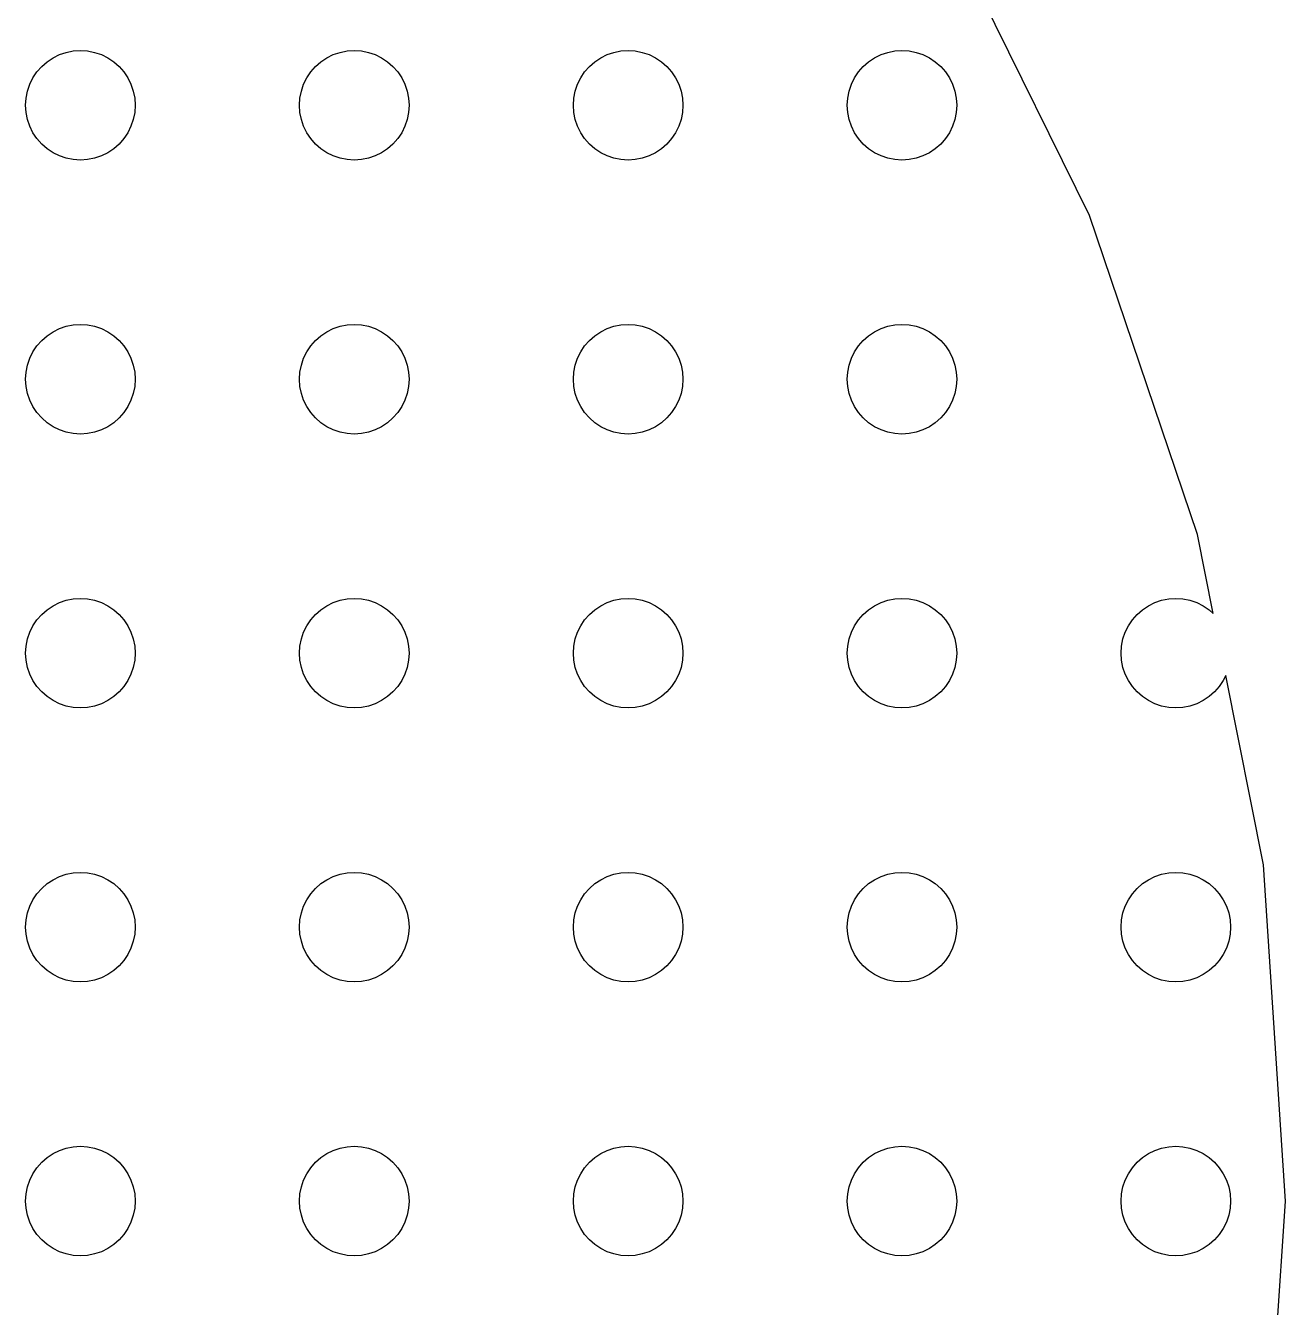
# Model space of a CAD drawing. Header units: metres. Extents: x -141 to 141, y -141 to 141.
# Drawn here: x 72 to 141, y -5.8 to 64.4 of the extents above; entities that cross this region are included whole.
import ezdxf

# ---------------------------------------------------------------- set-up
doc = ezdxf.new("R2010")
doc.units = ezdxf.units.M

msp = doc.modelspace()

# ---------------------------------------------------------------- linework, layer by layer
for p, q in [((130.267, 53.9584), (122.11, 70.5)), ((73.1737, 62.3801), (73.5, 62.5981)), ((73.5, 62.5981), (73.8519, 62.7716)), ((73.8519, 62.7716), (74.2235, 62.8978)), ((74.2235, 62.8978), (74.6084, 62.9743)), ((74.6084, 62.9743), (75, 63)), ((75, 63), (75.3916, 62.9743)), ((75.3916, 62.9743), (75.7765, 62.8978)), ((75.7765, 62.8978), (76.148, 62.7716)), ((76.148, 62.7716), (76.5, 62.5981)), ((76.5, 62.5981), (76.8263, 62.3801)), ((88.1737, 62.3801), (88.5, 62.5981)), ((88.5, 62.5981), (88.8519, 62.7716)), ((88.8519, 62.7716), (89.2235, 62.8978)), ((89.2235, 62.8978), (89.6084, 62.9743)), ((89.6084, 62.9743), (90, 63)), ((90, 63), (90.3916, 62.9743)), ((90.3916, 62.9743), (90.7765, 62.8978)), ((90.7765, 62.8978), (91.148, 62.7716)), ((91.148, 62.7716), (91.5, 62.5981)), ((91.5, 62.5981), (91.8263, 62.3801)), ((103.174, 62.3801), (103.5, 62.5981)), ((103.5, 62.5981), (103.852, 62.7716)), ((103.852, 62.7716), (104.224, 62.8978)), ((104.224, 62.8978), (104.608, 62.9743)), ((104.608, 62.9743), (105, 63)), ((105, 63), (105.392, 62.9743)), ((105.392, 62.9743), (105.776, 62.8978)), ((105.776, 62.8978), (106.148, 62.7716)), ((106.148, 62.7716), (106.5, 62.5981)), ((106.5, 62.5981), (106.826, 62.3801)), ((118.174, 62.3801), (118.5, 62.5981)), ((118.5, 62.5981), (118.852, 62.7716)), ((118.852, 62.7716), (119.224, 62.8978)), ((119.224, 62.8978), (119.608, 62.9743)), ((119.608, 62.9743), (120, 63)), ((120, 63), (120.392, 62.9743)), ((120.392, 62.9743), (120.776, 62.8978)), ((120.776, 62.8978), (121.148, 62.7716)), ((121.148, 62.7716), (121.5, 62.5981)), ((121.5, 62.5981), (121.826, 62.3801)), ((72.4019, 61.5), (72.6199, 61.8263)), ((72.6199, 61.8263), (72.8787, 62.1213)), ((72.8787, 62.1213), (73.1737, 62.3801)), ((76.8263, 62.3801), (77.1213, 62.1213)), ((77.1213, 62.1213), (77.3801, 61.8263)), ((77.3801, 61.8263), (77.5981, 61.5)), ((87.4019, 61.5), (87.6199, 61.8263)), ((87.6199, 61.8263), (87.8787, 62.1213)), ((87.8787, 62.1213), (88.1737, 62.3801)), ((91.8263, 62.3801), (92.1213, 62.1213)), ((92.1213, 62.1213), (92.3801, 61.8263)), ((92.3801, 61.8263), (92.5981, 61.5)), ((102.402, 61.5), (102.62, 61.8263)), ((102.62, 61.8263), (102.879, 62.1213)), ((102.879, 62.1213), (103.174, 62.3801)), ((106.826, 62.3801), (107.121, 62.1213)), ((107.121, 62.1213), (107.38, 61.8263)), ((107.38, 61.8263), (107.598, 61.5)), ((117.402, 61.5), (117.62, 61.8263)), ((117.62, 61.8263), (117.879, 62.1213)), ((117.879, 62.1213), (118.174, 62.3801)), ((121.826, 62.3801), (122.121, 62.1213)), ((122.121, 62.1213), (122.38, 61.8263)), ((122.38, 61.8263), (122.598, 61.5)), ((72.1022, 60.7765), (72.2284, 61.148)), ((72.2284, 61.148), (72.4019, 61.5)), ((77.5981, 61.5), (77.7716, 61.148)), ((77.7716, 61.148), (77.8978, 60.7765)), ((87.1022, 60.7765), (87.2284, 61.148)), ((87.2284, 61.148), (87.4019, 61.5)), ((92.5981, 61.5), (92.7716, 61.148)), ((92.7716, 61.148), (92.8978, 60.7765)), ((102.102, 60.7765), (102.228, 61.148)), ((102.228, 61.148), (102.402, 61.5)), ((107.598, 61.5), (107.772, 61.148)), ((107.772, 61.148), (107.898, 60.7765)), ((117.102, 60.7765), (117.228, 61.148)), ((117.228, 61.148), (117.402, 61.5)), ((122.598, 61.5), (122.772, 61.148)), ((122.772, 61.148), (122.898, 60.7765)), ((72, 60), (72.0257, 60.3916)), ((72.0257, 60.3916), (72.1022, 60.7765)), ((77.8978, 60.7765), (77.9743, 60.3916)), ((77.9743, 60.3916), (78, 60)), ((87, 60), (87.0257, 60.3916)), ((87.0257, 60.3916), (87.1022, 60.7765)), ((92.8978, 60.7765), (92.9743, 60.3916)), ((92.9743, 60.3916), (93, 60)), ((102, 60), (102.026, 60.3916)), ((102.026, 60.3916), (102.102, 60.7765)), ((107.898, 60.7765), (107.974, 60.3916)), ((107.974, 60.3916), (108, 60)), ((117, 60), (117.026, 60.3916)), ((117.026, 60.3916), (117.102, 60.7765)), ((122.898, 60.7765), (122.974, 60.3916)), ((122.974, 60.3916), (123, 60)), ((72.0257, 59.6084), (72, 60)), ((78, 60), (77.9743, 59.6084)), ((87.0257, 59.6084), (87, 60)), ((93, 60), (92.9743, 59.6084)), ((102.026, 59.6084), (102, 60)), ((108, 60), (107.974, 59.6084)), ((117.026, 59.6084), (117, 60)), ((123, 60), (122.974, 59.6084)), ((72.1022, 59.2235), (72.0257, 59.6084)), ((72.2284, 58.8519), (72.1022, 59.2235)), ((77.8978, 59.2235), (77.7716, 58.8519)), ((77.9743, 59.6084), (77.8978, 59.2235)), ((87.1022, 59.2235), (87.0257, 59.6084)), ((87.2284, 58.8519), (87.1022, 59.2235)), ((92.8978, 59.2235), (92.7716, 58.8519)), ((92.9743, 59.6084), (92.8978, 59.2235)), ((102.102, 59.2235), (102.026, 59.6084)), ((102.228, 58.8519), (102.102, 59.2235)), ((107.898, 59.2235), (107.772, 58.8519)), ((107.974, 59.6084), (107.898, 59.2235)), ((117.102, 59.2235), (117.026, 59.6084)), ((117.228, 58.8519), (117.102, 59.2235)), ((122.898, 59.2235), (122.772, 58.8519)), ((122.974, 59.6084), (122.898, 59.2235)), ((72.4019, 58.5), (72.2284, 58.8519)), ((72.6199, 58.1737), (72.4019, 58.5)), ((77.5981, 58.5), (77.3801, 58.1737)), ((77.7716, 58.8519), (77.5981, 58.5)), ((87.4019, 58.5), (87.2284, 58.8519)), ((87.6199, 58.1737), (87.4019, 58.5)), ((92.5981, 58.5), (92.3801, 58.1737)), ((92.7716, 58.8519), (92.5981, 58.5)), ((102.402, 58.5), (102.228, 58.8519)), ((102.62, 58.1737), (102.402, 58.5)), ((107.598, 58.5), (107.38, 58.1737)), ((107.772, 58.8519), (107.598, 58.5)), ((117.402, 58.5), (117.228, 58.8519)), ((117.62, 58.1737), (117.402, 58.5)), ((122.598, 58.5), (122.38, 58.1737)), ((122.772, 58.8519), (122.598, 58.5)), ((72.8787, 57.8787), (72.6199, 58.1737)), ((73.1737, 57.6199), (72.8787, 57.8787)), ((73.5, 57.4019), (73.1737, 57.6199)), ((76.8263, 57.6199), (76.5, 57.4019)), ((77.1213, 57.8787), (76.8263, 57.6199)), ((77.3801, 58.1737), (77.1213, 57.8787)), ((87.8787, 57.8787), (87.6199, 58.1737)), ((88.1737, 57.6199), (87.8787, 57.8787)), ((88.5, 57.4019), (88.1737, 57.6199)), ((91.8263, 57.6199), (91.5, 57.4019)), ((92.1213, 57.8787), (91.8263, 57.6199)), ((92.3801, 58.1737), (92.1213, 57.8787)), ((102.879, 57.8787), (102.62, 58.1737)), ((103.174, 57.6199), (102.879, 57.8787)), ((103.5, 57.4019), (103.174, 57.6199)), ((106.826, 57.6199), (106.5, 57.4019)), ((107.121, 57.8787), (106.826, 57.6199)), ((107.38, 58.1737), (107.121, 57.8787)), ((117.879, 57.8787), (117.62, 58.1737)), ((118.174, 57.6199), (117.879, 57.8787)), ((118.5, 57.4019), (118.174, 57.6199)), ((121.826, 57.6199), (121.5, 57.4019)), ((122.121, 57.8787), (121.826, 57.6199)), ((122.38, 58.1737), (122.121, 57.8787)), ((73.8519, 57.2284), (73.5, 57.4019)), ((74.2235, 57.1022), (73.8519, 57.2284)), ((74.6084, 57.0257), (74.2235, 57.1022)), ((75, 57), (74.6084, 57.0257)), ((75.3916, 57.0257), (75, 57)), ((75.7765, 57.1022), (75.3916, 57.0257)), ((76.148, 57.2284), (75.7765, 57.1022)), ((76.5, 57.4019), (76.148, 57.2284)), ((88.8519, 57.2284), (88.5, 57.4019)), ((89.2235, 57.1022), (88.8519, 57.2284)), ((89.6084, 57.0257), (89.2235, 57.1022)), ((90, 57), (89.6084, 57.0257)), ((90.3916, 57.0257), (90, 57)), ((90.7765, 57.1022), (90.3916, 57.0257)), ((91.148, 57.2284), (90.7765, 57.1022)), ((91.5, 57.4019), (91.148, 57.2284)), ((103.852, 57.2284), (103.5, 57.4019)), ((104.224, 57.1022), (103.852, 57.2284)), ((104.608, 57.0257), (104.224, 57.1022)), ((105, 57), (104.608, 57.0257)), ((105.392, 57.0257), (105, 57)), ((105.776, 57.1022), (105.392, 57.0257)), ((106.148, 57.2284), (105.776, 57.1022)), ((106.5, 57.4019), (106.148, 57.2284)), ((118.852, 57.2284), (118.5, 57.4019)), ((119.224, 57.1022), (118.852, 57.2284)), ((119.608, 57.0257), (119.224, 57.1022)), ((120, 57), (119.608, 57.0257)), ((120.392, 57.0257), (120, 57)), ((120.776, 57.1022), (120.392, 57.0257)), ((121.148, 57.2284), (120.776, 57.1022)), ((121.5, 57.4019), (121.148, 57.2284)), ((136.196, 36.4935), (130.267, 53.9584)), ((73.5, 47.5981), (73.8519, 47.7716)), ((73.8519, 47.7716), (74.2235, 47.8978)), ((74.2235, 47.8978), (74.6084, 47.9743)), ((74.6084, 47.9743), (75, 48)), ((75, 48), (75.3916, 47.9743)), ((75.3916, 47.9743), (75.7765, 47.8978)), ((75.7765, 47.8978), (76.148, 47.7716)), ((76.148, 47.7716), (76.5, 47.5981)), ((88.5, 47.5981), (88.8519, 47.7716)), ((88.8519, 47.7716), (89.2235, 47.8978)), ((89.2235, 47.8978), (89.6084, 47.9743)), ((89.6084, 47.9743), (90, 48)), ((90, 48), (90.3916, 47.9743)), ((90.3916, 47.9743), (90.7765, 47.8978)), ((90.7765, 47.8978), (91.148, 47.7716)), ((91.148, 47.7716), (91.5, 47.5981)), ((103.5, 47.5981), (103.852, 47.7716)), ((103.852, 47.7716), (104.224, 47.8978)), ((104.224, 47.8978), (104.608, 47.9743)), ((104.608, 47.9743), (105, 48)), ((105, 48), (105.392, 47.9743)), ((105.392, 47.9743), (105.776, 47.8978)), ((105.776, 47.8978), (106.148, 47.7716)), ((106.148, 47.7716), (106.5, 47.5981)), ((118.5, 47.5981), (118.852, 47.7716)), ((118.852, 47.7716), (119.224, 47.8978)), ((119.224, 47.8978), (119.608, 47.9743)), ((119.608, 47.9743), (120, 48)), ((120, 48), (120.392, 47.9743)), ((120.392, 47.9743), (120.776, 47.8978)), ((120.776, 47.8978), (121.148, 47.7716)), ((121.148, 47.7716), (121.5, 47.5981)), ((72.6199, 46.8263), (72.8787, 47.1213)), ((72.8787, 47.1213), (73.1737, 47.3801)), ((73.1737, 47.3801), (73.5, 47.5981)), ((76.5, 47.5981), (76.8263, 47.3801)), ((76.8263, 47.3801), (77.1213, 47.1213)), ((77.1213, 47.1213), (77.3801, 46.8263)), ((87.6199, 46.8263), (87.8787, 47.1213)), ((87.8787, 47.1213), (88.1737, 47.3801)), ((88.1737, 47.3801), (88.5, 47.5981)), ((91.5, 47.5981), (91.8263, 47.3801)), ((91.8263, 47.3801), (92.1213, 47.1213)), ((92.1213, 47.1213), (92.3801, 46.8263)), ((102.62, 46.8263), (102.879, 47.1213)), ((102.879, 47.1213), (103.174, 47.3801)), ((103.174, 47.3801), (103.5, 47.5981)), ((106.5, 47.5981), (106.826, 47.3801)), ((106.826, 47.3801), (107.121, 47.1213)), ((107.121, 47.1213), (107.38, 46.8263)), ((117.62, 46.8263), (117.879, 47.1213)), ((117.879, 47.1213), (118.174, 47.3801)), ((118.174, 47.3801), (118.5, 47.5981)), ((121.5, 47.5981), (121.826, 47.3801)), ((121.826, 47.3801), (122.121, 47.1213)), ((122.121, 47.1213), (122.38, 46.8263)), ((72.2284, 46.148), (72.4019, 46.5)), ((72.4019, 46.5), (72.6199, 46.8263)), ((77.3801, 46.8263), (77.5981, 46.5)), ((77.5981, 46.5), (77.7716, 46.148)), ((87.2284, 46.148), (87.4019, 46.5)), ((87.4019, 46.5), (87.6199, 46.8263)), ((92.3801, 46.8263), (92.5981, 46.5)), ((92.5981, 46.5), (92.7716, 46.148)), ((102.228, 46.148), (102.402, 46.5)), ((102.402, 46.5), (102.62, 46.8263)), ((107.38, 46.8263), (107.598, 46.5)), ((107.598, 46.5), (107.772, 46.148)), ((117.228, 46.148), (117.402, 46.5)), ((117.402, 46.5), (117.62, 46.8263)), ((122.38, 46.8263), (122.598, 46.5)), ((122.598, 46.5), (122.772, 46.148)), ((72.0257, 45.3916), (72.1022, 45.7765)), ((72.1022, 45.7765), (72.2284, 46.148)), ((77.7716, 46.148), (77.8978, 45.7765)), ((77.8978, 45.7765), (77.9743, 45.3916)), ((87.0257, 45.3916), (87.1022, 45.7765)), ((87.1022, 45.7765), (87.2284, 46.148)), ((92.7716, 46.148), (92.8978, 45.7765)), ((92.8978, 45.7765), (92.9743, 45.3916)), ((102.026, 45.3916), (102.102, 45.7765)), ((102.102, 45.7765), (102.228, 46.148)), ((107.772, 46.148), (107.898, 45.7765)), ((107.898, 45.7765), (107.974, 45.3916)), ((117.026, 45.3916), (117.102, 45.7765)), ((117.102, 45.7765), (117.228, 46.148)), ((122.772, 46.148), (122.898, 45.7765)), ((122.898, 45.7765), (122.974, 45.3916)), ((72, 45), (72.0257, 45.3916)), ((72.0257, 44.6084), (72, 45)), ((77.9743, 45.3916), (78, 45)), ((78, 45), (77.9743, 44.6084)), ((87, 45), (87.0257, 45.3916)), ((87.0257, 44.6084), (87, 45)), ((92.9743, 45.3916), (93, 45)), ((93, 45), (92.9743, 44.6084)), ((102, 45), (102.026, 45.3916)), ((102.026, 44.6084), (102, 45)), ((107.974, 45.3916), (108, 45)), ((108, 45), (107.974, 44.6084)), ((117, 45), (117.026, 45.3916)), ((117.026, 44.6084), (117, 45)), ((122.974, 45.3916), (123, 45)), ((123, 45), (122.974, 44.6084)), ((72.1022, 44.2235), (72.0257, 44.6084)), ((72.2284, 43.8519), (72.1022, 44.2235)), ((77.8978, 44.2235), (77.7716, 43.8519)), ((77.9743, 44.6084), (77.8978, 44.2235)), ((87.1022, 44.2235), (87.0257, 44.6084)), ((87.2284, 43.8519), (87.1022, 44.2235)), ((92.8978, 44.2235), (92.7716, 43.8519)), ((92.9743, 44.6084), (92.8978, 44.2235)), ((102.102, 44.2235), (102.026, 44.6084)), ((102.228, 43.8519), (102.102, 44.2235)), ((107.898, 44.2235), (107.772, 43.8519)), ((107.974, 44.6084), (107.898, 44.2235)), ((117.102, 44.2235), (117.026, 44.6084)), ((117.228, 43.8519), (117.102, 44.2235)), ((122.898, 44.2235), (122.772, 43.8519)), ((122.974, 44.6084), (122.898, 44.2235)), ((72.4019, 43.5), (72.2284, 43.8519)), ((77.7716, 43.8519), (77.5981, 43.5)), ((87.4019, 43.5), (87.2284, 43.8519)), ((92.7716, 43.8519), (92.5981, 43.5)), ((102.402, 43.5), (102.228, 43.8519)), ((107.772, 43.8519), (107.598, 43.5)), ((117.402, 43.5), (117.228, 43.8519)), ((122.772, 43.8519), (122.598, 43.5)), ((72.6199, 43.1737), (72.4019, 43.5)), ((72.8787, 42.8787), (72.6199, 43.1737)), ((73.1737, 42.6199), (72.8787, 42.8787)), ((77.1213, 42.8787), (76.8263, 42.6199)), ((77.3801, 43.1737), (77.1213, 42.8787)), ((77.5981, 43.5), (77.3801, 43.1737)), ((87.6199, 43.1737), (87.4019, 43.5)), ((87.8787, 42.8787), (87.6199, 43.1737)), ((88.1737, 42.6199), (87.8787, 42.8787)), ((92.1213, 42.8787), (91.8263, 42.6199)), ((92.3801, 43.1737), (92.1213, 42.8787)), ((92.5981, 43.5), (92.3801, 43.1737)), ((102.62, 43.1737), (102.402, 43.5)), ((102.879, 42.8787), (102.62, 43.1737)), ((103.174, 42.6199), (102.879, 42.8787)), ((107.121, 42.8787), (106.826, 42.6199)), ((107.38, 43.1737), (107.121, 42.8787)), ((107.598, 43.5), (107.38, 43.1737)), ((117.62, 43.1737), (117.402, 43.5)), ((117.879, 42.8787), (117.62, 43.1737)), ((118.174, 42.6199), (117.879, 42.8787)), ((122.121, 42.8787), (121.826, 42.6199)), ((122.38, 43.1737), (122.121, 42.8787)), ((122.598, 43.5), (122.38, 43.1737)), ((73.5, 42.4019), (73.1737, 42.6199)), ((73.8519, 42.2284), (73.5, 42.4019)), ((74.2235, 42.1022), (73.8519, 42.2284)), ((76.148, 42.2284), (75.7765, 42.1022)), ((76.5, 42.4019), (76.148, 42.2284)), ((76.8263, 42.6199), (76.5, 42.4019)), ((88.5, 42.4019), (88.1737, 42.6199)), ((88.8519, 42.2284), (88.5, 42.4019)), ((89.2235, 42.1022), (88.8519, 42.2284)), ((91.148, 42.2284), (90.7765, 42.1022)), ((91.5, 42.4019), (91.148, 42.2284)), ((91.8263, 42.6199), (91.5, 42.4019)), ((103.5, 42.4019), (103.174, 42.6199)), ((103.852, 42.2284), (103.5, 42.4019)), ((104.224, 42.1022), (103.852, 42.2284)), ((106.148, 42.2284), (105.776, 42.1022)), ((106.5, 42.4019), (106.148, 42.2284)), ((106.826, 42.6199), (106.5, 42.4019)), ((118.5, 42.4019), (118.174, 42.6199)), ((118.852, 42.2284), (118.5, 42.4019)), ((119.224, 42.1022), (118.852, 42.2284)), ((121.148, 42.2284), (120.776, 42.1022)), ((121.5, 42.4019), (121.148, 42.2284)), ((121.826, 42.6199), (121.5, 42.4019)), ((74.6084, 42.0257), (74.2235, 42.1022)), ((75, 42), (74.6084, 42.0257)), ((75.3916, 42.0257), (75, 42)), ((75.7765, 42.1022), (75.3916, 42.0257)), ((89.6084, 42.0257), (89.2235, 42.1022)), ((90, 42), (89.6084, 42.0257)), ((90.3916, 42.0257), (90, 42)), ((90.7765, 42.1022), (90.3916, 42.0257)), ((104.608, 42.0257), (104.224, 42.1022)), ((105, 42), (104.608, 42.0257)), ((105.392, 42.0257), (105, 42)), ((105.776, 42.1022), (105.392, 42.0257)), ((119.608, 42.0257), (119.224, 42.1022)), ((120, 42), (119.608, 42.0257)), ((120.392, 42.0257), (120, 42)), ((120.776, 42.1022), (120.392, 42.0257)), ((137.053, 32.1809), (136.196, 36.4935)), ((74.6084, 32.9743), (75, 33)), ((75, 33), (75.3916, 32.9743)), ((89.6084, 32.9743), (90, 33)), ((90, 33), (90.3916, 32.9743)), ((104.608, 32.9743), (105, 33)), ((105, 33), (105.392, 32.9743)), ((119.608, 32.9743), (120, 33)), ((120, 33), (120.392, 32.9743)), ((134.608, 32.9743), (135, 33)), ((135, 33), (135.392, 32.9743)), ((72.8787, 32.1213), (73.1737, 32.3801)), ((73.1737, 32.3801), (73.5, 32.5981)), ((73.5, 32.5981), (73.8519, 32.7716)), ((73.8519, 32.7716), (74.2235, 32.8978)), ((74.2235, 32.8978), (74.6084, 32.9743)), ((75.3916, 32.9743), (75.7765, 32.8978)), ((75.7765, 32.8978), (76.148, 32.7716)), ((76.148, 32.7716), (76.5, 32.5981)), ((76.5, 32.5981), (76.8263, 32.3801)), ((76.8263, 32.3801), (77.1213, 32.1213)), ((87.8787, 32.1213), (88.1737, 32.3801)), ((88.1737, 32.3801), (88.5, 32.5981)), ((88.5, 32.5981), (88.8519, 32.7716)), ((88.8519, 32.7716), (89.2235, 32.8978)), ((89.2235, 32.8978), (89.6084, 32.9743)), ((90.3916, 32.9743), (90.7765, 32.8978)), ((90.7765, 32.8978), (91.148, 32.7716)), ((91.148, 32.7716), (91.5, 32.5981)), ((91.5, 32.5981), (91.8263, 32.3801)), ((91.8263, 32.3801), (92.1213, 32.1213)), ((102.879, 32.1213), (103.174, 32.3801)), ((103.174, 32.3801), (103.5, 32.5981)), ((103.5, 32.5981), (103.852, 32.7716)), ((103.852, 32.7716), (104.224, 32.8978)), ((104.224, 32.8978), (104.608, 32.9743)), ((105.392, 32.9743), (105.776, 32.8978)), ((105.776, 32.8978), (106.148, 32.7716)), ((106.148, 32.7716), (106.5, 32.5981)), ((106.5, 32.5981), (106.826, 32.3801)), ((106.826, 32.3801), (107.121, 32.1213)), ((117.879, 32.1213), (118.174, 32.3801)), ((118.174, 32.3801), (118.5, 32.5981)), ((118.5, 32.5981), (118.852, 32.7716)), ((118.852, 32.7716), (119.224, 32.8978)), ((119.224, 32.8978), (119.608, 32.9743)), ((120.392, 32.9743), (120.776, 32.8978)), ((120.776, 32.8978), (121.148, 32.7716)), ((121.148, 32.7716), (121.5, 32.5981)), ((121.5, 32.5981), (121.826, 32.3801)), ((121.826, 32.3801), (122.121, 32.1213)), ((132.879, 32.1213), (133.174, 32.3801)), ((133.174, 32.3801), (133.5, 32.5981)), ((133.5, 32.5981), (133.852, 32.7716)), ((133.852, 32.7716), (134.224, 32.8978)), ((134.224, 32.8978), (134.608, 32.9743)), ((135.392, 32.9743), (135.776, 32.8978)), ((135.776, 32.8978), (136.148, 32.7716)), ((136.148, 32.7716), (136.5, 32.5981)), ((136.5, 32.5981), (136.826, 32.3801)), ((136.826, 32.3801), (137.053, 32.1809)), ((72.4019, 31.5), (72.6199, 31.8263)), ((72.6199, 31.8263), (72.8787, 32.1213)), ((77.1213, 32.1213), (77.3801, 31.8263)), ((77.3801, 31.8263), (77.5981, 31.5)), ((87.4019, 31.5), (87.6199, 31.8263)), ((87.6199, 31.8263), (87.8787, 32.1213)), ((92.1213, 32.1213), (92.3801, 31.8263)), ((92.3801, 31.8263), (92.5981, 31.5)), ((102.402, 31.5), (102.62, 31.8263)), ((102.62, 31.8263), (102.879, 32.1213)), ((107.121, 32.1213), (107.38, 31.8263)), ((107.38, 31.8263), (107.598, 31.5)), ((117.402, 31.5), (117.62, 31.8263)), ((117.62, 31.8263), (117.879, 32.1213)), ((122.121, 32.1213), (122.38, 31.8263)), ((122.38, 31.8263), (122.598, 31.5)), ((132.402, 31.5), (132.62, 31.8263)), ((132.62, 31.8263), (132.879, 32.1213)), ((72.1022, 30.7764), (72.2284, 31.148)), ((72.2284, 31.148), (72.4019, 31.5)), ((77.5981, 31.5), (77.7716, 31.148)), ((77.7716, 31.148), (77.8978, 30.7764)), ((87.1022, 30.7764), (87.2284, 31.148)), ((87.2284, 31.148), (87.4019, 31.5)), ((92.5981, 31.5), (92.7716, 31.148)), ((92.7716, 31.148), (92.8978, 30.7764)), ((102.102, 30.7764), (102.228, 31.148)), ((102.228, 31.148), (102.402, 31.5)), ((107.598, 31.5), (107.772, 31.148)), ((107.772, 31.148), (107.898, 30.7764)), ((117.102, 30.7764), (117.228, 31.148)), ((117.228, 31.148), (117.402, 31.5)), ((122.598, 31.5), (122.772, 31.148)), ((122.772, 31.148), (122.898, 30.7764)), ((132.102, 30.7764), (132.228, 31.148)), ((132.228, 31.148), (132.402, 31.5)), ((72, 30), (72.0257, 30.3916)), ((72.0257, 30.3916), (72.1022, 30.7764)), ((77.8978, 30.7764), (77.9743, 30.3916)), ((77.9743, 30.3916), (78, 30)), ((87, 30), (87.0257, 30.3916)), ((87.0257, 30.3916), (87.1022, 30.7764)), ((92.8978, 30.7764), (92.9743, 30.3916)), ((92.9743, 30.3916), (93, 30)), ((102, 30), (102.026, 30.3916)), ((102.026, 30.3916), (102.102, 30.7764)), ((107.898, 30.7764), (107.974, 30.3916)), ((107.974, 30.3916), (108, 30)), ((117, 30), (117.026, 30.3916)), ((117.026, 30.3916), (117.102, 30.7764)), ((122.898, 30.7764), (122.974, 30.3916)), ((122.974, 30.3916), (123, 30)), ((132, 30), (132.026, 30.3916)), ((132.026, 30.3916), (132.102, 30.7764)), ((72.0257, 29.6084), (72, 30)), ((72.1022, 29.2235), (72.0257, 29.6084)), ((77.9743, 29.6084), (77.8978, 29.2235)), ((78, 30), (77.9743, 29.6084)), ((87.0257, 29.6084), (87, 30)), ((87.1022, 29.2235), (87.0257, 29.6084)), ((92.9743, 29.6084), (92.8978, 29.2235)), ((93, 30), (92.9743, 29.6084)), ((102.026, 29.6084), (102, 30)), ((102.102, 29.2235), (102.026, 29.6084)), ((107.974, 29.6084), (107.898, 29.2235)), ((108, 30), (107.974, 29.6084)), ((117.026, 29.6084), (117, 30)), ((117.102, 29.2235), (117.026, 29.6084)), ((122.974, 29.6084), (122.898, 29.2235)), ((123, 30), (122.974, 29.6084)), ((132.026, 29.6084), (132, 30)), ((132.102, 29.2235), (132.026, 29.6084)), ((72.2284, 28.8519), (72.1022, 29.2235)), ((72.4019, 28.5), (72.2284, 28.8519)), ((77.7716, 28.8519), (77.5981, 28.5)), ((77.8978, 29.2235), (77.7716, 28.8519)), ((87.2284, 28.8519), (87.1022, 29.2235)), ((87.4019, 28.5), (87.2284, 28.8519)), ((92.7716, 28.8519), (92.5981, 28.5)), ((92.8978, 29.2235), (92.7716, 28.8519)), ((102.228, 28.8519), (102.102, 29.2235)), ((102.402, 28.5), (102.228, 28.8519)), ((107.772, 28.8519), (107.598, 28.5)), ((107.898, 29.2235), (107.772, 28.8519)), ((117.228, 28.8519), (117.102, 29.2235)), ((117.402, 28.5), (117.228, 28.8519)), ((122.772, 28.8519), (122.598, 28.5)), ((122.898, 29.2235), (122.772, 28.8519)), ((132.228, 28.8519), (132.102, 29.2235)), ((132.402, 28.5), (132.228, 28.8519)), ((72.6199, 28.1737), (72.4019, 28.5)), ((72.8787, 27.8787), (72.6199, 28.1737)), ((77.3801, 28.1737), (77.1213, 27.8787)), ((77.5981, 28.5), (77.3801, 28.1737)), ((87.6199, 28.1737), (87.4019, 28.5)), ((87.8787, 27.8787), (87.6199, 28.1737)), ((92.3801, 28.1737), (92.1213, 27.8787)), ((92.5981, 28.5), (92.3801, 28.1737)), ((102.62, 28.1737), (102.402, 28.5)), ((102.879, 27.8787), (102.62, 28.1737)), ((107.38, 28.1737), (107.121, 27.8787)), ((107.598, 28.5), (107.38, 28.1737)), ((117.62, 28.1737), (117.402, 28.5)), ((117.879, 27.8787), (117.62, 28.1737)), ((122.38, 28.1737), (122.121, 27.8787)), ((122.598, 28.5), (122.38, 28.1737)), ((132.62, 28.1737), (132.402, 28.5)), ((132.879, 27.8787), (132.62, 28.1737)), ((137.38, 28.1737), (137.121, 27.8787)), ((137.598, 28.5), (137.38, 28.1737)), ((137.732, 28.7709), (137.598, 28.5)), ((139.794, 18.4042), (137.732, 28.7709)), ((73.1737, 27.6199), (72.8787, 27.8787)), ((73.5, 27.4019), (73.1737, 27.6199)), ((73.8519, 27.2283), (73.5, 27.4019)), ((76.5, 27.4019), (76.148, 27.2283)), ((76.8263, 27.6199), (76.5, 27.4019)), ((77.1213, 27.8787), (76.8263, 27.6199)), ((88.1737, 27.6199), (87.8787, 27.8787)), ((88.5, 27.4019), (88.1737, 27.6199)), ((88.8519, 27.2283), (88.5, 27.4019)), ((91.5, 27.4019), (91.148, 27.2283)), ((91.8263, 27.6199), (91.5, 27.4019)), ((92.1213, 27.8787), (91.8263, 27.6199)), ((103.174, 27.6199), (102.879, 27.8787)), ((103.5, 27.4019), (103.174, 27.6199)), ((103.852, 27.2283), (103.5, 27.4019)), ((106.5, 27.4019), (106.148, 27.2283)), ((106.826, 27.6199), (106.5, 27.4019)), ((107.121, 27.8787), (106.826, 27.6199)), ((118.174, 27.6199), (117.879, 27.8787)), ((118.5, 27.4019), (118.174, 27.6199)), ((118.852, 27.2283), (118.5, 27.4019)), ((121.5, 27.4019), (121.148, 27.2283)), ((121.826, 27.6199), (121.5, 27.4019)), ((122.121, 27.8787), (121.826, 27.6199)), ((133.174, 27.6199), (132.879, 27.8787)), ((133.5, 27.4019), (133.174, 27.6199)), ((133.852, 27.2283), (133.5, 27.4019)), ((136.5, 27.4019), (136.148, 27.2283)), ((136.826, 27.6199), (136.5, 27.4019)), ((137.121, 27.8787), (136.826, 27.6199)), ((74.2235, 27.1022), (73.8519, 27.2283)), ((74.6084, 27.0257), (74.2235, 27.1022)), ((75, 27), (74.6084, 27.0257)), ((75.3916, 27.0257), (75, 27)), ((75.7765, 27.1022), (75.3916, 27.0257)), ((76.148, 27.2283), (75.7765, 27.1022)), ((89.2235, 27.1022), (88.8519, 27.2283)), ((89.6084, 27.0257), (89.2235, 27.1022)), ((90, 27), (89.6084, 27.0257)), ((90.3916, 27.0257), (90, 27)), ((90.7765, 27.1022), (90.3916, 27.0257)), ((91.148, 27.2283), (90.7765, 27.1022)), ((104.224, 27.1022), (103.852, 27.2283)), ((104.608, 27.0257), (104.224, 27.1022)), ((105, 27), (104.608, 27.0257)), ((105.392, 27.0257), (105, 27)), ((105.776, 27.1022), (105.392, 27.0257)), ((106.148, 27.2283), (105.776, 27.1022)), ((119.224, 27.1022), (118.852, 27.2283)), ((119.608, 27.0257), (119.224, 27.1022)), ((120, 27), (119.608, 27.0257)), ((120.392, 27.0257), (120, 27)), ((120.776, 27.1022), (120.392, 27.0257)), ((121.148, 27.2283), (120.776, 27.1022)), ((134.224, 27.1022), (133.852, 27.2283)), ((134.608, 27.0257), (134.224, 27.1022)), ((135, 27), (134.608, 27.0257)), ((135.392, 27.0257), (135, 27)), ((135.776, 27.1022), (135.392, 27.0257)), ((136.148, 27.2283), (135.776, 27.1022)), ((141, 0), (139.794, 18.4042)), ((73.1737, 17.3801), (73.5, 17.5981)), ((73.5, 17.5981), (73.8519, 17.7716)), ((73.8519, 17.7716), (74.2235, 17.8978)), ((74.2235, 17.8978), (74.6084, 17.9743)), ((74.6084, 17.9743), (75, 18)), ((75, 18), (75.3916, 17.9743)), ((75.3916, 17.9743), (75.7765, 17.8978)), ((75.7765, 17.8978), (76.148, 17.7716)), ((76.148, 17.7716), (76.5, 17.5981)), ((76.5, 17.5981), (76.8263, 17.3801)), ((88.1737, 17.3801), (88.5, 17.5981)), ((88.5, 17.5981), (88.8519, 17.7716)), ((88.8519, 17.7716), (89.2235, 17.8978)), ((89.2235, 17.8978), (89.6084, 17.9743)), ((89.6084, 17.9743), (90, 18)), ((90, 18), (90.3916, 17.9743)), ((90.3916, 17.9743), (90.7765, 17.8978)), ((90.7765, 17.8978), (91.148, 17.7716)), ((91.148, 17.7716), (91.5, 17.5981)), ((91.5, 17.5981), (91.8263, 17.3801)), ((103.174, 17.3801), (103.5, 17.5981)), ((103.5, 17.5981), (103.852, 17.7716)), ((103.852, 17.7716), (104.224, 17.8978)), ((104.224, 17.8978), (104.608, 17.9743)), ((104.608, 17.9743), (105, 18)), ((105, 18), (105.392, 17.9743)), ((105.392, 17.9743), (105.776, 17.8978)), ((105.776, 17.8978), (106.148, 17.7716)), ((106.148, 17.7716), (106.5, 17.5981)), ((106.5, 17.5981), (106.826, 17.3801)), ((118.174, 17.3801), (118.5, 17.5981)), ((118.5, 17.5981), (118.852, 17.7716)), ((118.852, 17.7716), (119.224, 17.8978)), ((119.224, 17.8978), (119.608, 17.9743)), ((119.608, 17.9743), (120, 18)), ((120, 18), (120.392, 17.9743)), ((120.392, 17.9743), (120.776, 17.8978)), ((120.776, 17.8978), (121.148, 17.7716)), ((121.148, 17.7716), (121.5, 17.5981)), ((121.5, 17.5981), (121.826, 17.3801)), ((133.174, 17.3801), (133.5, 17.5981)), ((133.5, 17.5981), (133.852, 17.7716)), ((133.852, 17.7716), (134.224, 17.8978)), ((134.224, 17.8978), (134.608, 17.9743)), ((134.608, 17.9743), (135, 18)), ((135, 18), (135.392, 17.9743)), ((135.392, 17.9743), (135.776, 17.8978)), ((135.776, 17.8978), (136.148, 17.7716)), ((136.148, 17.7716), (136.5, 17.5981)), ((136.5, 17.5981), (136.826, 17.3801)), ((72.6199, 16.8263), (72.8787, 17.1213)), ((72.8787, 17.1213), (73.1737, 17.3801)), ((76.8263, 17.3801), (77.1213, 17.1213)), ((77.1213, 17.1213), (77.3801, 16.8263)), ((87.6199, 16.8263), (87.8787, 17.1213)), ((87.8787, 17.1213), (88.1737, 17.3801)), ((91.8263, 17.3801), (92.1213, 17.1213)), ((92.1213, 17.1213), (92.3801, 16.8263)), ((102.62, 16.8263), (102.879, 17.1213)), ((102.879, 17.1213), (103.174, 17.3801)), ((106.826, 17.3801), (107.121, 17.1213)), ((107.121, 17.1213), (107.38, 16.8263)), ((117.62, 16.8263), (117.879, 17.1213)), ((117.879, 17.1213), (118.174, 17.3801)), ((121.826, 17.3801), (122.121, 17.1213)), ((122.121, 17.1213), (122.38, 16.8263)), ((132.62, 16.8263), (132.879, 17.1213)), ((132.879, 17.1213), (133.174, 17.3801)), ((136.826, 17.3801), (137.121, 17.1213)), ((137.121, 17.1213), (137.38, 16.8263)), ((72.1022, 15.7764), (72.2284, 16.148)), ((72.2284, 16.148), (72.4019, 16.5)), ((72.4019, 16.5), (72.6199, 16.8263)), ((77.3801, 16.8263), (77.5981, 16.5)), ((77.5981, 16.5), (77.7716, 16.148)), ((77.7716, 16.148), (77.8978, 15.7764)), ((87.1022, 15.7764), (87.2284, 16.148)), ((87.2284, 16.148), (87.4019, 16.5)), ((87.4019, 16.5), (87.6199, 16.8263)), ((92.3801, 16.8263), (92.5981, 16.5)), ((92.5981, 16.5), (92.7716, 16.148)), ((92.7716, 16.148), (92.8978, 15.7764)), ((102.102, 15.7764), (102.228, 16.148)), ((102.228, 16.148), (102.402, 16.5)), ((102.402, 16.5), (102.62, 16.8263)), ((107.38, 16.8263), (107.598, 16.5)), ((107.598, 16.5), (107.772, 16.148)), ((107.772, 16.148), (107.898, 15.7764)), ((117.102, 15.7764), (117.228, 16.148)), ((117.228, 16.148), (117.402, 16.5)), ((117.402, 16.5), (117.62, 16.8263)), ((122.38, 16.8263), (122.598, 16.5)), ((122.598, 16.5), (122.772, 16.148)), ((122.772, 16.148), (122.898, 15.7764)), ((132.102, 15.7764), (132.228, 16.148)), ((132.228, 16.148), (132.402, 16.5)), ((132.402, 16.5), (132.62, 16.8263)), ((137.38, 16.8263), (137.598, 16.5)), ((137.598, 16.5), (137.772, 16.148)), ((137.772, 16.148), (137.898, 15.7764)), ((72.0257, 15.3916), (72.1022, 15.7764)), ((77.8978, 15.7764), (77.9743, 15.3916)), ((87.0257, 15.3916), (87.1022, 15.7764)), ((92.8978, 15.7764), (92.9743, 15.3916)), ((102.026, 15.3916), (102.102, 15.7764)), ((107.898, 15.7764), (107.974, 15.3916)), ((117.026, 15.3916), (117.102, 15.7764)), ((122.898, 15.7764), (122.974, 15.3916)), ((132.026, 15.3916), (132.102, 15.7764)), ((137.898, 15.7764), (137.974, 15.3916)), ((72, 15), (72.0257, 15.3916)), ((72.0257, 14.6084), (72, 15)), ((77.9743, 15.3916), (78, 15)), ((78, 15), (77.9743, 14.6084)), ((87, 15), (87.0257, 15.3916)), ((87.0257, 14.6084), (87, 15)), ((92.9743, 15.3916), (93, 15)), ((93, 15), (92.9743, 14.6084)), ((102, 15), (102.026, 15.3916)), ((102.026, 14.6084), (102, 15)), ((107.974, 15.3916), (108, 15)), ((108, 15), (107.974, 14.6084)), ((117, 15), (117.026, 15.3916)), ((117.026, 14.6084), (117, 15)), ((122.974, 15.3916), (123, 15)), ((123, 15), (122.974, 14.6084)), ((132, 15), (132.026, 15.3916)), ((132.026, 14.6084), (132, 15)), ((137.974, 15.3916), (138, 15)), ((138, 15), (137.974, 14.6084)), ((72.1022, 14.2235), (72.0257, 14.6084)), ((72.2284, 13.8519), (72.1022, 14.2235)), ((77.8978, 14.2235), (77.7716, 13.8519)), ((77.9743, 14.6084), (77.8978, 14.2235)), ((87.1022, 14.2235), (87.0257, 14.6084)), ((87.2284, 13.8519), (87.1022, 14.2235)), ((92.8978, 14.2235), (92.7716, 13.8519)), ((92.9743, 14.6084), (92.8978, 14.2235)), ((102.102, 14.2235), (102.026, 14.6084)), ((102.228, 13.8519), (102.102, 14.2235)), ((107.898, 14.2235), (107.772, 13.8519)), ((107.974, 14.6084), (107.898, 14.2235)), ((117.102, 14.2235), (117.026, 14.6084)), ((117.228, 13.8519), (117.102, 14.2235)), ((122.898, 14.2235), (122.772, 13.8519)), ((122.974, 14.6084), (122.898, 14.2235)), ((132.102, 14.2235), (132.026, 14.6084)), ((132.228, 13.8519), (132.102, 14.2235)), ((137.898, 14.2235), (137.772, 13.8519)), ((137.974, 14.6084), (137.898, 14.2235)), ((72.4019, 13.5), (72.2284, 13.8519)), ((72.6199, 13.1737), (72.4019, 13.5)), ((77.5981, 13.5), (77.3801, 13.1737)), ((77.7716, 13.8519), (77.5981, 13.5)), ((87.4019, 13.5), (87.2284, 13.8519)), ((87.6199, 13.1737), (87.4019, 13.5)), ((92.5981, 13.5), (92.3801, 13.1737)), ((92.7716, 13.8519), (92.5981, 13.5)), ((102.402, 13.5), (102.228, 13.8519)), ((102.62, 13.1737), (102.402, 13.5)), ((107.598, 13.5), (107.38, 13.1737)), ((107.772, 13.8519), (107.598, 13.5)), ((117.402, 13.5), (117.228, 13.8519)), ((117.62, 13.1737), (117.402, 13.5)), ((122.598, 13.5), (122.38, 13.1737)), ((122.772, 13.8519), (122.598, 13.5)), ((132.402, 13.5), (132.228, 13.8519)), ((132.62, 13.1737), (132.402, 13.5)), ((137.598, 13.5), (137.38, 13.1737)), ((137.772, 13.8519), (137.598, 13.5)), ((72.8787, 12.8787), (72.6199, 13.1737)), ((73.1737, 12.6199), (72.8787, 12.8787)), ((77.1213, 12.8787), (76.8263, 12.6199)), ((77.3801, 13.1737), (77.1213, 12.8787)), ((87.8787, 12.8787), (87.6199, 13.1737)), ((88.1737, 12.6199), (87.8787, 12.8787)), ((92.1213, 12.8787), (91.8263, 12.6199)), ((92.3801, 13.1737), (92.1213, 12.8787)), ((102.879, 12.8787), (102.62, 13.1737)), ((103.174, 12.6199), (102.879, 12.8787)), ((107.121, 12.8787), (106.826, 12.6199)), ((107.38, 13.1737), (107.121, 12.8787)), ((117.879, 12.8787), (117.62, 13.1737)), ((118.174, 12.6199), (117.879, 12.8787)), ((122.121, 12.8787), (121.826, 12.6199)), ((122.38, 13.1737), (122.121, 12.8787)), ((132.879, 12.8787), (132.62, 13.1737)), ((133.174, 12.6199), (132.879, 12.8787)), ((137.121, 12.8787), (136.826, 12.6199)), ((137.38, 13.1737), (137.121, 12.8787)), ((73.5, 12.4019), (73.1737, 12.6199)), ((73.8519, 12.2283), (73.5, 12.4019)), ((74.2235, 12.1022), (73.8519, 12.2283)), ((74.6084, 12.0257), (74.2235, 12.1022)), ((75, 12), (74.6084, 12.0257)), ((75.3916, 12.0257), (75, 12)), ((75.7765, 12.1022), (75.3916, 12.0257)), ((76.148, 12.2283), (75.7765, 12.1022)), ((76.5, 12.4019), (76.148, 12.2283)), ((76.8263, 12.6199), (76.5, 12.4019)), ((88.5, 12.4019), (88.1737, 12.6199)), ((88.8519, 12.2283), (88.5, 12.4019)), ((89.2235, 12.1022), (88.8519, 12.2283)), ((89.6084, 12.0257), (89.2235, 12.1022)), ((90, 12), (89.6084, 12.0257)), ((90.3916, 12.0257), (90, 12)), ((90.7765, 12.1022), (90.3916, 12.0257)), ((91.148, 12.2283), (90.7765, 12.1022)), ((91.5, 12.4019), (91.148, 12.2283)), ((91.8263, 12.6199), (91.5, 12.4019)), ((103.5, 12.4019), (103.174, 12.6199)), ((103.852, 12.2283), (103.5, 12.4019)), ((104.224, 12.1022), (103.852, 12.2283)), ((104.608, 12.0257), (104.224, 12.1022)), ((105, 12), (104.608, 12.0257)), ((105.392, 12.0257), (105, 12)), ((105.776, 12.1022), (105.392, 12.0257)), ((106.148, 12.2283), (105.776, 12.1022)), ((106.5, 12.4019), (106.148, 12.2283)), ((106.826, 12.6199), (106.5, 12.4019)), ((118.5, 12.4019), (118.174, 12.6199)), ((118.852, 12.2283), (118.5, 12.4019)), ((119.224, 12.1022), (118.852, 12.2283)), ((119.608, 12.0257), (119.224, 12.1022)), ((120, 12), (119.608, 12.0257)), ((120.392, 12.0257), (120, 12)), ((120.776, 12.1022), (120.392, 12.0257)), ((121.148, 12.2283), (120.776, 12.1022)), ((121.5, 12.4019), (121.148, 12.2283)), ((121.826, 12.6199), (121.5, 12.4019)), ((133.5, 12.4019), (133.174, 12.6199)), ((133.852, 12.2283), (133.5, 12.4019)), ((134.224, 12.1022), (133.852, 12.2283)), ((134.608, 12.0257), (134.224, 12.1022)), ((135, 12), (134.608, 12.0257)), ((135.392, 12.0257), (135, 12)), ((135.776, 12.1022), (135.392, 12.0257)), ((136.148, 12.2283), (135.776, 12.1022)), ((136.5, 12.4019), (136.148, 12.2283)), ((136.826, 12.6199), (136.5, 12.4019)), ((73.8519, 2.77164), (74.2235, 2.89777)), ((74.2235, 2.89777), (74.6084, 2.97432)), ((74.6084, 2.97432), (75, 3)), ((75, 3), (75.3916, 2.97432)), ((75.3916, 2.97432), (75.7765, 2.89777)), ((75.7765, 2.89777), (76.148, 2.77164)), ((88.8519, 2.77164), (89.2235, 2.89777)), ((89.2235, 2.89777), (89.6084, 2.97432)), ((89.6084, 2.97432), (90, 3)), ((90, 3), (90.3916, 2.97432)), ((90.3916, 2.97432), (90.7765, 2.89777)), ((90.7765, 2.89777), (91.148, 2.77164)), ((103.852, 2.77164), (104.224, 2.89777)), ((104.224, 2.89777), (104.608, 2.97432)), ((104.608, 2.97432), (105, 3)), ((105, 3), (105.392, 2.97432)), ((105.392, 2.97432), (105.776, 2.89777)), ((105.776, 2.89777), (106.148, 2.77164)), ((118.852, 2.77164), (119.224, 2.89777)), ((119.224, 2.89777), (119.608, 2.97432)), ((119.608, 2.97432), (120, 3)), ((120, 3), (120.392, 2.97432)), ((120.392, 2.97432), (120.776, 2.89777)), ((120.776, 2.89777), (121.148, 2.77164)), ((133.852, 2.77164), (134.224, 2.89777)), ((134.224, 2.89777), (134.608, 2.97432)), ((134.608, 2.97432), (135, 3)), ((135, 3), (135.392, 2.97432)), ((135.392, 2.97432), (135.776, 2.89777)), ((135.776, 2.89777), (136.148, 2.77164)), ((72.6199, 1.82628), (72.8787, 2.12131)), ((72.8787, 2.12131), (73.1737, 2.38005)), ((73.1737, 2.38005), (73.5, 2.59807)), ((73.5, 2.59807), (73.8519, 2.77164)), ((76.148, 2.77164), (76.5, 2.59807)), ((76.5, 2.59807), (76.8263, 2.38005)), ((76.8263, 2.38005), (77.1213, 2.12131)), ((77.1213, 2.12131), (77.3801, 1.82628)), ((87.6199, 1.82628), (87.8787, 2.12131)), ((87.8787, 2.12131), (88.1737, 2.38005)), ((88.1737, 2.38005), (88.5, 2.59807)), ((88.5, 2.59807), (88.8519, 2.77164)), ((91.148, 2.77164), (91.5, 2.59807)), ((91.5, 2.59807), (91.8263, 2.38005)), ((91.8263, 2.38005), (92.1213, 2.12131)), ((92.1213, 2.12131), (92.3801, 1.82628)), ((102.62, 1.82628), (102.879, 2.12131)), ((102.879, 2.12131), (103.174, 2.38005)), ((103.174, 2.38005), (103.5, 2.59807)), ((103.5, 2.59807), (103.852, 2.77164)), ((106.148, 2.77164), (106.5, 2.59807)), ((106.5, 2.59807), (106.826, 2.38005)), ((106.826, 2.38005), (107.121, 2.12131)), ((107.121, 2.12131), (107.38, 1.82628)), ((117.62, 1.82628), (117.879, 2.12131)), ((117.879, 2.12131), (118.174, 2.38005)), ((118.174, 2.38005), (118.5, 2.59807)), ((118.5, 2.59807), (118.852, 2.77164)), ((121.148, 2.77164), (121.5, 2.59807)), ((121.5, 2.59807), (121.826, 2.38005)), ((121.826, 2.38005), (122.121, 2.12131)), ((122.121, 2.12131), (122.38, 1.82628)), ((132.62, 1.82628), (132.879, 2.12131)), ((132.879, 2.12131), (133.174, 2.38005)), ((133.174, 2.38005), (133.5, 2.59807)), ((133.5, 2.59807), (133.852, 2.77164)), ((136.148, 2.77164), (136.5, 2.59807)), ((136.5, 2.59807), (136.826, 2.38005)), ((136.826, 2.38005), (137.121, 2.12131)), ((137.121, 2.12131), (137.38, 1.82628)), ((72.2284, 1.14804), (72.4019, 1.5)), ((72.4019, 1.5), (72.6199, 1.82628)), ((77.3801, 1.82628), (77.5981, 1.5)), ((77.5981, 1.5), (77.7716, 1.14804)), ((87.2284, 1.14804), (87.4019, 1.5)), ((87.4019, 1.5), (87.6199, 1.82628)), ((92.3801, 1.82628), (92.5981, 1.5)), ((92.5981, 1.5), (92.7716, 1.14804)), ((102.228, 1.14804), (102.402, 1.5)), ((102.402, 1.5), (102.62, 1.82628)), ((107.38, 1.82628), (107.598, 1.5)), ((107.598, 1.5), (107.772, 1.14804)), ((117.228, 1.14804), (117.402, 1.5)), ((117.402, 1.5), (117.62, 1.82628)), ((122.38, 1.82628), (122.598, 1.5)), ((122.598, 1.5), (122.772, 1.14804)), ((132.228, 1.14804), (132.402, 1.5)), ((132.402, 1.5), (132.62, 1.82628)), ((137.38, 1.82628), (137.598, 1.5)), ((137.598, 1.5), (137.772, 1.14804)), ((72.0257, 0.39157), (72.1022, 0.77644)), ((72.1022, 0.77644), (72.2284, 1.14804)), ((77.7716, 1.14804), (77.8978, 0.77644)), ((77.8978, 0.77644), (77.9743, 0.39157)), ((87.0257, 0.39157), (87.1022, 0.77644)), ((87.1022, 0.77644), (87.2284, 1.14804)), ((92.7716, 1.14804), (92.8978, 0.77644)), ((92.8978, 0.77644), (92.9743, 0.39157)), ((102.026, 0.39157), (102.102, 0.77644)), ((102.102, 0.77644), (102.228, 1.14804)), ((107.772, 1.14804), (107.898, 0.77644)), ((107.898, 0.77644), (107.974, 0.39157)), ((117.026, 0.39157), (117.102, 0.77644)), ((117.102, 0.77644), (117.228, 1.14804)), ((122.772, 1.14804), (122.898, 0.77644)), ((122.898, 0.77644), (122.974, 0.39157)), ((132.026, 0.39157), (132.102, 0.77644)), ((132.102, 0.77644), (132.228, 1.14804)), ((137.772, 1.14804), (137.898, 0.77644)), ((137.898, 0.77644), (137.974, 0.39157)), ((72, 0), (72.0257, 0.39157)), ((72.0257, -0.39157), (72, 0)), ((77.9743, 0.39157), (78, 0)), ((78, 0), (77.9743, -0.39157)), ((87, 0), (87.0257, 0.39157)), ((87.0257, -0.39157), (87, 0)), ((92.9743, 0.39157), (93, 0)), ((93, 0), (92.9743, -0.39157)), ((102, 0), (102.026, 0.39157)), ((102.026, -0.39157), (102, 0)), ((107.974, 0.39157), (108, 0)), ((108, 0), (107.974, -0.39157)), ((117, 0), (117.026, 0.39157)), ((117.026, -0.39157), (117, 0)), ((122.974, 0.39157), (123, 0)), ((123, 0), (122.974, -0.39157)), ((132, 0), (132.026, 0.39157)), ((132.026, -0.39157), (132, 0)), ((137.974, 0.39157), (138, 0)), ((138, 0), (137.974, -0.39157)), ((139.794, -18.4042), (141, 0)), ((72.1022, -0.77644), (72.0257, -0.39157)), ((77.9743, -0.39157), (77.8978, -0.77644)), ((87.1022, -0.77644), (87.0257, -0.39157)), ((92.9743, -0.39157), (92.8978, -0.77644)), ((102.102, -0.77644), (102.026, -0.39157)), ((107.974, -0.39157), (107.898, -0.77644)), ((117.102, -0.77644), (117.026, -0.39157)), ((122.974, -0.39157), (122.898, -0.77644)), ((132.102, -0.77644), (132.026, -0.39157)), ((137.974, -0.39157), (137.898, -0.77644)), ((72.2284, -1.14804), (72.1022, -0.77644)), ((72.4019, -1.5), (72.2284, -1.14804)), ((77.7716, -1.14804), (77.5981, -1.5)), ((77.8978, -0.77644), (77.7716, -1.14804)), ((87.2284, -1.14804), (87.1022, -0.77644)), ((87.4019, -1.5), (87.2284, -1.14804)), ((92.7716, -1.14804), (92.5981, -1.5)), ((92.8978, -0.77644), (92.7716, -1.14804)), ((102.228, -1.14804), (102.102, -0.77644)), ((102.402, -1.5), (102.228, -1.14804)), ((107.772, -1.14804), (107.598, -1.5)), ((107.898, -0.77644), (107.772, -1.14804)), ((117.228, -1.14804), (117.102, -0.77644)), ((117.402, -1.5), (117.228, -1.14804)), ((122.772, -1.14804), (122.598, -1.5)), ((122.898, -0.77644), (122.772, -1.14804)), ((132.228, -1.14804), (132.102, -0.77644)), ((132.402, -1.5), (132.228, -1.14804)), ((137.772, -1.14804), (137.598, -1.5)), ((137.898, -0.77644), (137.772, -1.14804)), ((72.6199, -1.82628), (72.4019, -1.5)), ((72.8787, -2.12131), (72.6199, -1.82628)), ((77.3801, -1.82628), (77.1213, -2.12131)), ((77.5981, -1.5), (77.3801, -1.82628)), ((87.6199, -1.82628), (87.4019, -1.5)), ((87.8787, -2.12131), (87.6199, -1.82628)), ((92.3801, -1.82628), (92.1213, -2.12131)), ((92.5981, -1.5), (92.3801, -1.82628)), ((102.62, -1.82628), (102.402, -1.5)), ((102.879, -2.12131), (102.62, -1.82628)), ((107.38, -1.82628), (107.121, -2.12131)), ((107.598, -1.5), (107.38, -1.82628)), ((117.62, -1.82628), (117.402, -1.5)), ((117.879, -2.12131), (117.62, -1.82628)), ((122.38, -1.82628), (122.121, -2.12131)), ((122.598, -1.5), (122.38, -1.82628)), ((132.62, -1.82628), (132.402, -1.5)), ((132.879, -2.12131), (132.62, -1.82628)), ((137.38, -1.82628), (137.121, -2.12131)), ((137.598, -1.5), (137.38, -1.82628)), ((73.1737, -2.38005), (72.8787, -2.12131)), ((73.5, -2.59807), (73.1737, -2.38005)), ((73.8519, -2.77164), (73.5, -2.59807)), ((74.2235, -2.89777), (73.8519, -2.77164)), ((76.148, -2.77164), (75.7765, -2.89777)), ((76.5, -2.59807), (76.148, -2.77164)), ((76.8263, -2.38005), (76.5, -2.59807)), ((77.1213, -2.12131), (76.8263, -2.38005)), ((88.1737, -2.38005), (87.8787, -2.12131)), ((88.5, -2.59807), (88.1737, -2.38005)), ((88.8519, -2.77164), (88.5, -2.59807)), ((89.2235, -2.89777), (88.8519, -2.77164)), ((91.148, -2.77164), (90.7765, -2.89777)), ((91.5, -2.59807), (91.148, -2.77164)), ((91.8263, -2.38005), (91.5, -2.59807)), ((92.1213, -2.12131), (91.8263, -2.38005)), ((103.174, -2.38005), (102.879, -2.12131)), ((103.5, -2.59807), (103.174, -2.38005)), ((103.852, -2.77164), (103.5, -2.59807)), ((104.224, -2.89777), (103.852, -2.77164)), ((106.148, -2.77164), (105.776, -2.89777)), ((106.5, -2.59807), (106.148, -2.77164)), ((106.826, -2.38005), (106.5, -2.59807)), ((107.121, -2.12131), (106.826, -2.38005)), ((118.174, -2.38005), (117.879, -2.12131)), ((118.5, -2.59807), (118.174, -2.38005)), ((118.852, -2.77164), (118.5, -2.59807)), ((119.224, -2.89777), (118.852, -2.77164)), ((121.148, -2.77164), (120.776, -2.89777)), ((121.5, -2.59807), (121.148, -2.77164)), ((121.826, -2.38005), (121.5, -2.59807)), ((122.121, -2.12131), (121.826, -2.38005)), ((133.174, -2.38005), (132.879, -2.12131)), ((133.5, -2.59807), (133.174, -2.38005)), ((133.852, -2.77164), (133.5, -2.59807)), ((134.224, -2.89777), (133.852, -2.77164)), ((136.148, -2.77164), (135.776, -2.89777)), ((136.5, -2.59807), (136.148, -2.77164)), ((136.826, -2.38005), (136.5, -2.59807)), ((137.121, -2.12131), (136.826, -2.38005)), ((74.6084, -2.97432), (74.2235, -2.89777)), ((75, -3), (74.6084, -2.97432)), ((75.3916, -2.97432), (75, -3)), ((75.7765, -2.89777), (75.3916, -2.97432)), ((89.6084, -2.97432), (89.2235, -2.89777)), ((90, -3), (89.6084, -2.97432)), ((90.3916, -2.97432), (90, -3)), ((90.7765, -2.89777), (90.3916, -2.97432)), ((104.608, -2.97432), (104.224, -2.89777)), ((105, -3), (104.608, -2.97432)), ((105.392, -2.97432), (105, -3)), ((105.776, -2.89777), (105.392, -2.97432)), ((119.608, -2.97432), (119.224, -2.89777)), ((120, -3), (119.608, -2.97432)), ((120.392, -2.97432), (120, -3)), ((120.776, -2.89777), (120.392, -2.97432)), ((134.608, -2.97432), (134.224, -2.89777)), ((135, -3), (134.608, -2.97432)), ((135.392, -2.97432), (135, -3)), ((135.776, -2.89777), (135.392, -2.97432))]:
    msp.add_line(p, q)

doc.saveas('drawing.dxf')
